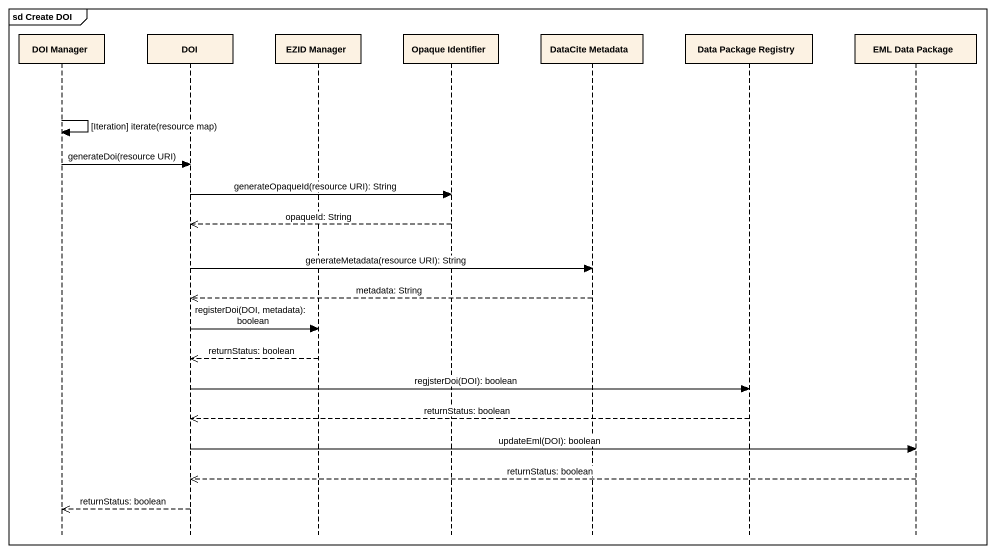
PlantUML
@startuml
mainframe sd Create DOI
hide footbox
participant "DOI Manager" as DOI_Manager
participant DOI
participant "EZID Manager" as EZID_Manager
participant "Opaque Identifier" as Opaque_Identifier
participant "DataCite Metadata" as DataCite_Metadata
participant "Data Package Registry" as Data_Package_Registry
participant "EML Data Package" as EML_Data_Package

DOI_Manager -> DOI_Manager : [Iteration] iterate(resource map)
DOI_Manager -> DOI : generateDoi(resource URI)
DOI -> Opaque_Identifier : generateOpaqueId(resource URI): String
Opaque_Identifier -->> DOI : opaqueId: String
DOI -> DataCite_Metadata : generateMetadata(resource URI): String
DataCite_Metadata -->> DOI : metadata: String
DOI -> EZID_Manager : registerDoi(DOI, metadata): boolean
EZID_Manager -->> DOI : returnStatus: boolean
DOI -> Data_Package_Registry : regjsterDoi(DOI): boolean
Data_Package_Registry -->> DOI : returnStatus: boolean
DOI -> EML_Data_Package : updateEml(DOI): boolean
EML_Data_Package -->> DOI : returnStatus: boolean
DOI -->> DOI_Manager : returnStatus: boolean
@enduml
